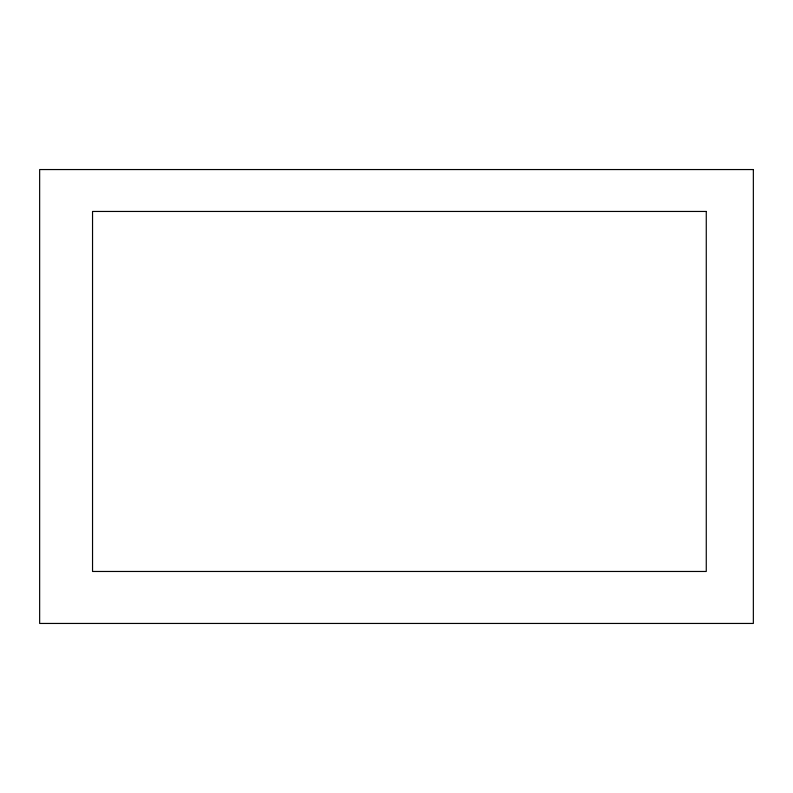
<?xml version="1.0" encoding="UTF-8"?>
<svg xmlns="http://www.w3.org/2000/svg" width="793" height="793" viewBox="0 0 793 793"><rect width="100%" height="100%" fill="white"/><g stroke="black" fill="none" stroke-linecap="round" stroke-linejoin="round"><path stroke-width="1.19" d="M753.35 169.553L39.65 169.553L39.65 623.447L753.35 623.447L753.35 169.553M706.266 211.453L92.543 211.453L92.543 571.466L706.266 571.466L706.266 211.453"/></g></svg>
